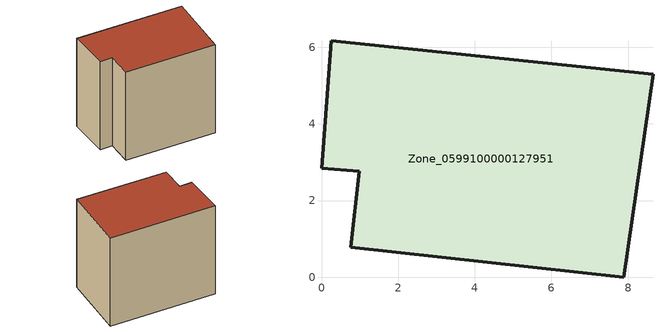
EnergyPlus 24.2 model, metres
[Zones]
Zone_0599100000127951
 floor ground (C_G): 8.65,5.29 7.89,0 0.77,0.79 0.99,2.76 0,2.85 0.25,6.17 z0.51
 wall outside (C_F): 7.89,0 8.65,5.29 0.25,6.17 0,2.85 0.99,2.76 0.77,0.79 7.89,0 z0.51:8.08
 roof outside (C_R): 0.77,0.79 7.89,0 8.65,5.29 0.25,6.17 0,2.85 0.99,2.76 z8.08
[BUILDING]
Pand.0599100000127951: North Axis=0; Terrain=City; Loads Convergence Tolerance Value=0.04; Temperature Convergence Tolerance Value=0.4; Solar Distribution=FullExterior; Maximum Number of Warmup Days=25; Minimum Number of Warmup Days=1
[Site:Location]
Rotterdam.The.Hague.AP_ZH_NLD Design_Conditions: Latitude=51.96; Longitude=4.45; Time Zone=1; Elevation=-4.5
[SITE:GROUNDTEMPERATURE:BUILDINGSURFACE]
18, 18, 18, 18, 18, 18, 18, 18, 18, 18, 18, 18
[MATERIAL] Thermal Absorptance=0.9; Solar Absorptance=0.7; Visible Absorptance=0.7
Name | Roughness | Thickness | Conductivity | Density | Specific Heat
G.TC.1946 | MediumSmooth | 0.15 | 1 | 540 | 1210
F.TC.1946 | Rough | 0.3 | 0.857143 | 1920 | 840
R.TC.1946 | MediumRough | 0.2 | 0.909091 | 1500 | 1000
[CONSTRUCTION]
C_G: G.TC.1946
C_F: F.TC.1946
C_R: R.TC.1946
[ZONE]
Zone_0599100000127951: Type=1; Multiplier=1; Ceiling Height=Autocalculate; Volume=Autocalculate; Floor Area=autocalculate; Part of Total Floor Area=Yes
[ZONEINFILTRATION:DESIGNFLOWRATE]
Infil_Zone_0599100000127951: Zone or ZoneList or Space or SpaceList=Zone_0599100000127951; Schedule=AlwaysOn; Design Flow Rate Calculation Method=Flow/Area; Flow Rate per Floor Area=0.003; Constant Term Coefficient=1; Temperature Term Coefficient=0; Velocity Term Coefficient=0; Velocity Squared Term Coefficient=0
[HVACTEMPLATE:ZONE:IDEALLOADSAIRSYSTEM]
Zone_0599100000127951: Maximum Heating Supply Air Temperature=50; Minimum Cooling Supply Air Temperature=13; Maximum Heating Supply Air Humidity Ratio=0.0156; Minimum Cooling Supply Air Humidity Ratio=0.0077; Heating Limit=NoLimit; Cooling Limit=NoLimit; Dehumidification Control Type=ConstantSensibleHeatRatio; Cooling Sensible Heat Ratio=0.7; Dehumidification Setpoint=60; Humidification Control Type=None; Humidification Setpoint=30; Outdoor Air Method=None; Outdoor Air Flow Rate per Person=0.00944; Outdoor Air Flow Rate per Zone Floor Area=0; Outdoor Air Flow Rate per Zone=0; Demand Controlled Ventilation Type=None; Outdoor Air Economizer Type=NoEconomizer; Heat Recovery Type=None; Sensible Heat Recovery Effectiveness=0.7; Latent Heat Recovery Effectiveness=0.65
[ZONECONTROL:THERMOSTAT]
ThermostatControl_Zone_0599100000127951: Zone or ZoneList=Zone_0599100000127951; Control Type Schedule=DualSetpointControlType; Control 1=Thermostat_Zone_0599100000127951; Temperature Difference Between Cutout And Setpoint=0
[THERMOSTATSETPOINT:DUALSETPOINT]
Thermostat_Zone_0599100000127951: Heating Setpoint Temperature Schedule=HeatingSetpoint_Zone_0599100000127951; Cooling Setpoint Temperature Schedule=CoolingSetpoint_Zone_0599100000127951
[SCHEDULE:COMPACT]
HeatingSetpoint_Zone_0599100000127951: Through: 12/31, For: AllDays, Until: 24:00, 21
CoolingSetpoint_Zone_0599100000127951: Through: 12/31, For: AllDays, Until: 24:00, 24
DualSetpointControlType: Through: 12/31, For: AllDays, Until: 24:00, 4
AlwaysOn: Through: 12/31, For: AllDays, Until: 24:00, 1
